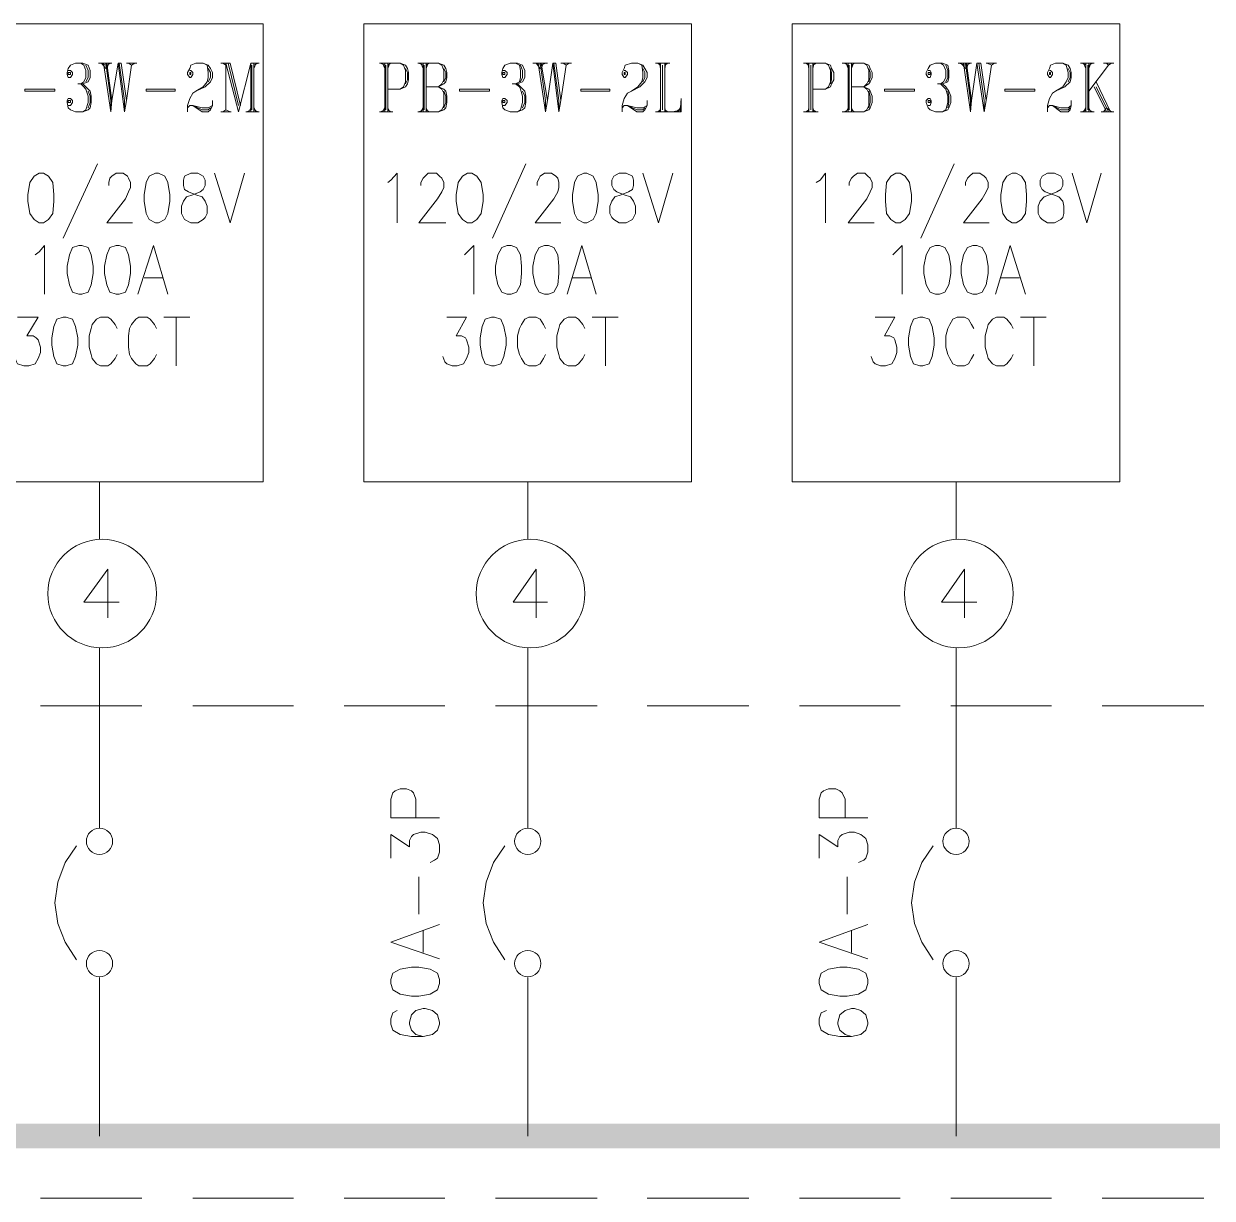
# Model space of a CAD drawing. Header units: inches. Extents: x 0.9 to 46, y 0.8 to 32.4.
# Drawn here: x 7.513 to 9.423, y 17.98 to 19.868 of the extents above; entities that cross this region are included whole.
import ezdxf

# ---------------------------------------------------------------- set-up
doc = ezdxf.new("R2010")
doc.units = ezdxf.units.IN
doc.header["$MEASUREMENT"] = 0
doc.layers.add('PDF_Geometry', color=7, linetype='Continuous')
doc.layers.add('PDF_Solid Fills', color=7, linetype='Continuous')

msp = doc.modelspace()

# ---------------------------------------------------------------- linework, layer by layer
at = {"layer": 'PDF_Geometry', "lineweight": 9}
for points in [[(7.3715, 19.868), (7.3715, 19.1313), (7.8982, 19.1313), (7.8982, 19.868)], [(8.0599, 19.868), (8.0599, 19.1313), (8.5865, 19.1313), (8.5865, 19.868)], [(8.7482, 19.868), (8.7482, 19.1313), (9.2748, 19.1313), (9.2748, 19.868)], [(7.5848, 19.7863), (7.5882, 19.7863), (7.5882, 19.7897), (7.5848, 19.7897)], [(7.7799, 19.7863), (7.7815, 19.7863), (7.7815, 19.7897), (7.7799, 19.7897)], [(8.2832, 19.7863), (8.2865, 19.7863), (8.2865, 19.7897), (8.2832, 19.7897)], [(8.4782, 19.7863), (8.4798, 19.7863), (8.4798, 19.7897), (8.4782, 19.7897)], [(8.9665, 19.7863), (8.9698, 19.7863), (8.9698, 19.7897), (8.9665, 19.7897)], [(9.1615, 19.7863), (9.1632, 19.7863), (9.1632, 19.7897), (9.1615, 19.7897)], [(7.5632, 19.7596), (7.5149, 19.7596), (7.5149, 19.763), (7.5632, 19.763)], [(7.7565, 19.7596), (7.7099, 19.7596), (7.7099, 19.763), (7.7565, 19.763)], [(8.2615, 19.7596), (8.2132, 19.7596), (8.2132, 19.763), (8.2615, 19.763)], [(8.4549, 19.7596), (8.4082, 19.7596), (8.4082, 19.763), (8.4549, 19.763)], [(8.9448, 19.7596), (8.8965, 19.7596), (8.8965, 19.763), (8.9448, 19.763)], [(9.1382, 19.7596), (9.0898, 19.7596), (9.0898, 19.763), (9.1382, 19.763)], [(7.5848, 19.7413), (7.5882, 19.7413), (7.5882, 19.7446), (7.5848, 19.7446)], [(8.2832, 19.7413), (8.2865, 19.7413), (8.2865, 19.7446), (8.2832, 19.7446)], [(8.9665, 19.7413), (8.9698, 19.7413), (8.9698, 19.7446), (8.9665, 19.7446)], [(7.5382, 19.628), (7.5299, 19.623), (7.5232, 19.613), (7.5199, 19.593), (7.5199, 19.583), (7.5232, 19.563), (7.5299, 19.553), (7.5382, 19.548), (7.5449, 19.548), (7.5532, 19.553), (7.5599, 19.563), (7.5615, 19.583), (7.5615, 19.593), (7.5599, 19.613), (7.5532, 19.623), (7.5449, 19.628)], [(7.7248, 19.628), (7.7149, 19.623), (7.7099, 19.613), (7.7065, 19.593), (7.7065, 19.583), (7.7099, 19.563), (7.7149, 19.553), (7.7248, 19.548), (7.7299, 19.548), (7.7399, 19.553), (7.7449, 19.563), (7.7482, 19.583), (7.7482, 19.593), (7.7449, 19.613), (7.7399, 19.623), (7.7299, 19.628)], [(7.7815, 19.628), (7.7715, 19.623), (7.7699, 19.6163), (7.7699, 19.608), (7.7715, 19.6013), (7.7782, 19.598), (7.7899, 19.593), (7.7999, 19.5897), (7.8049, 19.583), (7.8082, 19.5747), (7.8082, 19.563), (7.8049, 19.5563), (7.8015, 19.553), (7.7932, 19.548), (7.7815, 19.548), (7.7715, 19.553), (7.7699, 19.5563), (7.7665, 19.563), (7.7665, 19.5747), (7.7699, 19.583), (7.7748, 19.5897), (7.7849, 19.593), (7.7965, 19.598), (7.8015, 19.6013), (7.8049, 19.608), (7.8049, 19.6163), (7.8015, 19.623), (7.7932, 19.628)], [(8.2265, 19.628), (8.2182, 19.623), (8.2115, 19.613), (8.2082, 19.593), (8.2082, 19.583), (8.2115, 19.563), (8.2182, 19.553), (8.2265, 19.548), (8.2332, 19.548), (8.2415, 19.553), (8.2482, 19.563), (8.2515, 19.583), (8.2515, 19.593), (8.2482, 19.613), (8.2415, 19.623), (8.2332, 19.628)], [(8.4132, 19.628), (8.4032, 19.623), (8.3982, 19.613), (8.3948, 19.593), (8.3948, 19.583), (8.3982, 19.563), (8.4032, 19.553), (8.4132, 19.548), (8.4182, 19.548), (8.4282, 19.553), (8.4332, 19.563), (8.4365, 19.583), (8.4365, 19.593), (8.4332, 19.613), (8.4282, 19.623), (8.4182, 19.628)], [(8.4698, 19.628), (8.4615, 19.623), (8.4582, 19.6163), (8.4582, 19.608), (8.4615, 19.6013), (8.4665, 19.598), (8.4782, 19.593), (8.4882, 19.5897), (8.4932, 19.583), (8.4965, 19.5747), (8.4965, 19.563), (8.4932, 19.5563), (8.4915, 19.553), (8.4815, 19.548), (8.4698, 19.548), (8.4615, 19.553), (8.4582, 19.5563), (8.4549, 19.563), (8.4549, 19.5747), (8.4582, 19.583), (8.4632, 19.5897), (8.4732, 19.593), (8.4848, 19.598), (8.4915, 19.6013), (8.4932, 19.608), (8.4932, 19.6163), (8.4915, 19.623), (8.4815, 19.628)], [(8.9148, 19.628), (8.9065, 19.623), (8.8998, 19.613), (8.8982, 19.593), (8.8982, 19.583), (8.8998, 19.563), (8.9065, 19.553), (8.9148, 19.548), (8.9215, 19.548), (8.9298, 19.553), (8.9365, 19.563), (8.9399, 19.583), (8.9399, 19.593), (8.9365, 19.613), (8.9298, 19.623), (8.9215, 19.628)], [(9.1015, 19.628), (9.0932, 19.623), (9.0865, 19.613), (9.0832, 19.593), (9.0832, 19.583), (9.0865, 19.563), (9.0932, 19.553), (9.1015, 19.548), (9.1082, 19.548), (9.1165, 19.553), (9.1232, 19.563), (9.1248, 19.583), (9.1248, 19.593), (9.1232, 19.613), (9.1165, 19.623), (9.1082, 19.628)], [(9.1582, 19.628), (9.1498, 19.623), (9.1465, 19.6163), (9.1465, 19.608), (9.1498, 19.6013), (9.1548, 19.598), (9.1682, 19.593), (9.1765, 19.5897), (9.1832, 19.583), (9.1848, 19.5747), (9.1848, 19.563), (9.1832, 19.5563), (9.1798, 19.553), (9.1698, 19.548), (9.1582, 19.548), (9.1498, 19.553), (9.1465, 19.5563), (9.1432, 19.563), (9.1432, 19.5747), (9.1465, 19.583), (9.1532, 19.5897), (9.1615, 19.593), (9.1732, 19.598), (9.1798, 19.6013), (9.1832, 19.608), (9.1832, 19.6163), (9.1798, 19.623), (9.1698, 19.628)], [(7.6015, 19.5113), (7.5915, 19.508), (7.5865, 19.4963), (7.5832, 19.478), (7.5832, 19.4663), (7.5865, 19.448), (7.5915, 19.4363), (7.6015, 19.433), (7.6065, 19.433), (7.6165, 19.4363), (7.6215, 19.448), (7.6249, 19.4663), (7.6249, 19.478), (7.6215, 19.4963), (7.6165, 19.508), (7.6065, 19.5113)], [(7.6615, 19.5113), (7.6515, 19.508), (7.6465, 19.4963), (7.6432, 19.478), (7.6432, 19.4663), (7.6465, 19.448), (7.6515, 19.4363), (7.6615, 19.433), (7.6665, 19.433), (7.6765, 19.4363), (7.6815, 19.448), (7.6849, 19.4663), (7.6849, 19.478), (7.6815, 19.4963), (7.6765, 19.508), (7.6665, 19.5113)], [(8.2898, 19.5113), (8.2815, 19.508), (8.2749, 19.4963), (8.2715, 19.478), (8.2715, 19.4663), (8.2749, 19.448), (8.2815, 19.4363), (8.2898, 19.433), (8.2965, 19.433), (8.3049, 19.4363), (8.3115, 19.448), (8.3132, 19.4663), (8.3132, 19.478), (8.3115, 19.4963), (8.3049, 19.508), (8.2965, 19.5113)], [(8.3499, 19.5113), (8.3415, 19.508), (8.3349, 19.4963), (8.3315, 19.478), (8.3315, 19.4663), (8.3349, 19.448), (8.3415, 19.4363), (8.3499, 19.433), (8.3565, 19.433), (8.3648, 19.4363), (8.3715, 19.448), (8.3732, 19.4663), (8.3732, 19.478), (8.3715, 19.4963), (8.3648, 19.508), (8.3565, 19.5113)], [(8.9782, 19.5113), (8.9698, 19.508), (8.9632, 19.4963), (8.9598, 19.478), (8.9598, 19.4663), (8.9632, 19.448), (8.9698, 19.4363), (8.9782, 19.433), (8.9848, 19.433), (8.9932, 19.4363), (8.9998, 19.448), (9.0032, 19.4663), (9.0032, 19.478), (8.9998, 19.4963), (8.9932, 19.508), (8.9848, 19.5113)], [(9.0382, 19.5113), (9.0298, 19.508), (9.0232, 19.4963), (9.0198, 19.478), (9.0198, 19.4663), (9.0232, 19.448), (9.0298, 19.4363), (9.0382, 19.433), (9.0448, 19.433), (9.0532, 19.4363), (9.0598, 19.448), (9.0632, 19.4663), (9.0632, 19.478), (9.0598, 19.4963), (9.0532, 19.508), (9.0448, 19.5113)], [(7.5765, 19.3963), (7.5665, 19.393), (7.5615, 19.3813), (7.5582, 19.363), (7.5582, 19.3513), (7.5615, 19.333), (7.5665, 19.3213), (7.5765, 19.318), (7.5815, 19.318), (7.5915, 19.3213), (7.5965, 19.333), (7.5999, 19.3513), (7.5999, 19.363), (7.5965, 19.3813), (7.5915, 19.393), (7.5815, 19.3963)], [(8.2649, 19.3963), (8.2549, 19.393), (8.2499, 19.3813), (8.2465, 19.363), (8.2465, 19.3513), (8.2499, 19.333), (8.2549, 19.3213), (8.2649, 19.318), (8.2698, 19.318), (8.2798, 19.3213), (8.2849, 19.333), (8.2882, 19.3513), (8.2882, 19.363), (8.2849, 19.3813), (8.2798, 19.393), (8.2698, 19.3963)], [(8.9532, 19.3963), (8.9432, 19.393), (8.9382, 19.3813), (8.9348, 19.363), (8.9348, 19.3513), (8.9382, 19.333), (8.9432, 19.3213), (8.9532, 19.318), (8.9582, 19.318), (8.9682, 19.3213), (8.9732, 19.333), (8.9765, 19.3513), (8.9765, 19.363), (8.9732, 19.3813), (8.9682, 19.393), (8.9582, 19.3963)], [(8.1032, 18.3247), (8.1065, 18.3147), (8.1182, 18.308), (8.1365, 18.3047), (8.1482, 18.3047), (8.1665, 18.308), (8.1782, 18.3147), (8.1815, 18.3247), (8.1815, 18.3313), (8.1782, 18.3413), (8.1665, 18.348), (8.1482, 18.3513), (8.1365, 18.3513), (8.1182, 18.348), (8.1065, 18.3413), (8.1032, 18.3313)], [(8.7915, 18.3247), (8.7948, 18.3147), (8.8065, 18.308), (8.8248, 18.3047), (8.8365, 18.3047), (8.8549, 18.308), (8.8665, 18.3147), (8.8698, 18.3247), (8.8698, 18.3313), (8.8665, 18.3413), (8.8549, 18.348), (8.8365, 18.3513), (8.8248, 18.3513), (8.8065, 18.348), (8.7948, 18.3413), (8.7915, 18.3313)]]:
    msp.add_lwpolyline(points, close=True, dxfattribs=at)
for points in [[(7.5848, 19.793), (7.5882, 19.793), (7.5915, 19.7896), (7.5915, 19.7863), (7.5882, 19.7813), (7.5848, 19.7813), (7.5832, 19.7863), (7.5832, 19.7896), (7.5848, 19.7963), (7.5882, 19.8013), (7.5965, 19.8046), (7.6082, 19.8046), (7.6165, 19.8013), (7.6199, 19.793), (7.6199, 19.7813), (7.6165, 19.7746), (7.6082, 19.7713)], [(7.6049, 19.8046), (7.6099, 19.8013), (7.6132, 19.793), (7.6132, 19.7813), (7.6099, 19.7746), (7.6049, 19.7713), (7.6099, 19.7663), (7.6132, 19.763), (7.6165, 19.7513), (7.6165, 19.7413), (7.6132, 19.7296), (7.6082, 19.7263)], [(7.6132, 19.8013), (7.6165, 19.793), (7.6165, 19.7813), (7.6132, 19.7746)], [(7.6332, 19.8046), (7.6548, 19.8046)], [(7.6365, 19.8046), (7.6449, 19.8013)], [(7.6382, 19.8046), (7.6449, 19.7963)], [(7.6415, 19.8046), (7.6532, 19.7263), (7.6532, 19.7446), (7.6449, 19.8046)], [(7.6465, 19.8046), (7.6548, 19.7446), (7.6649, 19.8046), (7.6749, 19.7263), (7.6749, 19.7446), (7.6665, 19.8046)], [(7.6499, 19.8046), (7.6465, 19.7963)], [(7.6532, 19.8046), (7.6465, 19.8013)], [(7.6649, 19.8046), (7.6698, 19.8046), (7.6782, 19.7446), (7.6865, 19.8013)], [(7.6782, 19.8046), (7.6949, 19.8046)], [(7.6815, 19.8046), (7.6865, 19.8013), (7.6915, 19.8046)], [(7.7799, 19.793), (7.7815, 19.793), (7.7849, 19.7896), (7.7849, 19.7863), (7.7815, 19.7813), (7.7799, 19.7813), (7.7765, 19.7863), (7.7765, 19.7896), (7.7799, 19.7963), (7.7815, 19.8013), (7.7899, 19.8046), (7.8015, 19.8046), (7.8098, 19.8013), (7.8132, 19.7963), (7.8165, 19.7896), (7.8165, 19.7813), (7.8132, 19.7746), (7.8049, 19.7663), (7.7899, 19.7596), (7.7849, 19.7563), (7.7799, 19.748), (7.7765, 19.7363), (7.7765, 19.7263)], [(7.8015, 19.8046), (7.8082, 19.8013), (7.8098, 19.7896), (7.8098, 19.7813), (7.8082, 19.7746), (7.8015, 19.7663), (7.7899, 19.7596)], [(7.8098, 19.7963), (7.8132, 19.7896), (7.8132, 19.7813), (7.8098, 19.7746)], [(7.8299, 19.8046), (7.8448, 19.8046), (7.8615, 19.7363)], [(7.8332, 19.8046), (7.8382, 19.8013)], [(7.8382, 19.7296), (7.8382, 19.8046), (7.8582, 19.7263), (7.8782, 19.8046), (7.8782, 19.7263)], [(7.8415, 19.8046), (7.8582, 19.7363)], [(7.8782, 19.8046), (7.8915, 19.8046)], [(7.8798, 19.8013), (7.8798, 19.7296)], [(7.8832, 19.8046), (7.8832, 19.7263)], [(7.8865, 19.8046), (7.8832, 19.7963)], [(7.8899, 19.8046), (7.8832, 19.8013)], [(8.0848, 19.8046), (8.1182, 19.8046), (8.1265, 19.8013), (8.1299, 19.7963), (8.1315, 19.7896), (8.1315, 19.778), (8.1299, 19.7713), (8.1265, 19.7663), (8.1182, 19.763), (8.0982, 19.763)], [(8.0865, 19.8046), (8.0932, 19.8013)], [(8.0899, 19.8046), (8.0932, 19.7963)], [(8.0932, 19.8046), (8.0932, 19.7263)], [(8.0949, 19.8013), (8.0949, 19.7296)], [(8.0982, 19.8046), (8.0982, 19.7263)], [(8.1015, 19.8046), (8.0982, 19.7963)], [(8.1032, 19.8046), (8.0982, 19.8013)], [(8.1182, 19.8046), (8.1232, 19.8013), (8.1265, 19.793), (8.1265, 19.7746), (8.1232, 19.7663), (8.1182, 19.763)], [(8.1265, 19.7963), (8.1299, 19.7896), (8.1299, 19.778), (8.1265, 19.7713)], [(8.1465, 19.8046), (8.1799, 19.8046), (8.1882, 19.8013), (8.1915, 19.7963), (8.1932, 19.7896), (8.1932, 19.7813), (8.1915, 19.7746), (8.1882, 19.7713), (8.1799, 19.7663), (8.1882, 19.763), (8.1915, 19.7596), (8.1932, 19.7513), (8.1932, 19.7413), (8.1915, 19.733), (8.1882, 19.7296), (8.1799, 19.7263), (8.1465, 19.7263)], [(8.1482, 19.8046), (8.1548, 19.8013)], [(8.1515, 19.8046), (8.1548, 19.7963)], [(8.1548, 19.8046), (8.1548, 19.7263)], [(8.1565, 19.8013), (8.1565, 19.7296)], [(8.1599, 19.8046), (8.1599, 19.7263)], [(8.1799, 19.8046), (8.1848, 19.8013), (8.1882, 19.793), (8.1882, 19.778), (8.1848, 19.7713), (8.1799, 19.7663), (8.1599, 19.7663)], [(8.1632, 19.8046), (8.1599, 19.7963)], [(8.1649, 19.8046), (8.1599, 19.8013)], [(8.1882, 19.7963), (8.1915, 19.7896), (8.1915, 19.7813), (8.1882, 19.7746)], [(8.2832, 19.793), (8.2865, 19.793), (8.2898, 19.7896), (8.2898, 19.7863), (8.2865, 19.7813), (8.2832, 19.7813), (8.2815, 19.7863), (8.2815, 19.7896), (8.2832, 19.7963), (8.2865, 19.8013), (8.2948, 19.8046), (8.3065, 19.8046), (8.3149, 19.8013), (8.3182, 19.793), (8.3182, 19.7813), (8.3149, 19.7746), (8.3065, 19.7713)], [(8.3032, 19.8046), (8.3098, 19.8013), (8.3115, 19.793), (8.3115, 19.7813), (8.3098, 19.7746), (8.3032, 19.7713), (8.3098, 19.7663), (8.3115, 19.763), (8.3149, 19.7513), (8.3149, 19.7413), (8.3115, 19.7296), (8.3065, 19.7263)], [(8.3115, 19.8013), (8.3149, 19.793), (8.3149, 19.7813), (8.3115, 19.7746)], [(8.3315, 19.8046), (8.3549, 19.8046)], [(8.3349, 19.8046), (8.3432, 19.8013)], [(8.3365, 19.8046), (8.3432, 19.7963)], [(8.3399, 19.8046), (8.3515, 19.7263), (8.3515, 19.7446), (8.3432, 19.8046)], [(8.3448, 19.8046), (8.3549, 19.7446), (8.3632, 19.8046), (8.3732, 19.7263), (8.3732, 19.7446), (8.3648, 19.8046)], [(8.3482, 19.8046), (8.3448, 19.7963)], [(8.3515, 19.8046), (8.3448, 19.8013)], [(8.3632, 19.8046), (8.3682, 19.8046), (8.3765, 19.7446), (8.3849, 19.8013)], [(8.3765, 19.8046), (8.3932, 19.8046)], [(8.3798, 19.8046), (8.3849, 19.8013), (8.3899, 19.8046)], [(8.4782, 19.793), (8.4799, 19.793), (8.4832, 19.7896), (8.4832, 19.7863), (8.4799, 19.7813), (8.4782, 19.7813), (8.4749, 19.7863), (8.4749, 19.7896), (8.4782, 19.7963), (8.4799, 19.8013), (8.4899, 19.8046), (8.4998, 19.8046), (8.5082, 19.8013), (8.5115, 19.7963), (8.5148, 19.7896), (8.5148, 19.7813), (8.5115, 19.7746), (8.5032, 19.7663), (8.4899, 19.7596), (8.4832, 19.7563), (8.4782, 19.748), (8.4749, 19.7363), (8.4749, 19.7263)], [(8.4998, 19.8046), (8.5065, 19.8013), (8.5082, 19.7896), (8.5082, 19.7813), (8.5065, 19.7746), (8.4998, 19.7663), (8.4899, 19.7596)], [(8.5082, 19.7963), (8.5115, 19.7896), (8.5115, 19.7813), (8.5082, 19.7746)], [(8.5282, 19.8046), (8.5515, 19.8046)], [(8.5315, 19.8046), (8.5365, 19.8013)], [(8.5348, 19.8046), (8.5365, 19.7963)], [(8.5365, 19.8046), (8.5365, 19.7263)], [(8.5398, 19.8013), (8.5398, 19.7296)], [(8.5432, 19.8046), (8.5432, 19.7263)], [(8.5449, 19.8046), (8.5432, 19.7963)], [(8.5482, 19.8046), (8.5432, 19.8013)], [(8.7665, 19.8046), (8.8015, 19.8046), (8.8098, 19.8013), (8.8115, 19.7963), (8.8148, 19.7896), (8.8148, 19.778), (8.8115, 19.7713), (8.8098, 19.7663), (8.8015, 19.763), (8.7815, 19.763)], [(8.7699, 19.8046), (8.7748, 19.8013)], [(8.7732, 19.8046), (8.7748, 19.7963)], [(8.7748, 19.8046), (8.7748, 19.7263)], [(8.7782, 19.8013), (8.7782, 19.7296)], [(8.7815, 19.8046), (8.7815, 19.7263)], [(8.7832, 19.8046), (8.7815, 19.7963)], [(8.7865, 19.8046), (8.7815, 19.8013)], [(8.8015, 19.8046), (8.8065, 19.8013), (8.8098, 19.793), (8.8098, 19.7746), (8.8065, 19.7663), (8.8015, 19.763)], [(8.8098, 19.7963), (8.8115, 19.7896), (8.8115, 19.778), (8.8098, 19.7713)], [(8.8282, 19.8046), (8.8632, 19.8046), (8.8715, 19.8013), (8.8732, 19.7963), (8.8765, 19.7896), (8.8765, 19.7813), (8.8732, 19.7746), (8.8715, 19.7713), (8.8632, 19.7663), (8.8715, 19.763), (8.8732, 19.7596), (8.8765, 19.7513), (8.8765, 19.7413), (8.8732, 19.733), (8.8715, 19.7296), (8.8632, 19.7263), (8.8282, 19.7263)], [(8.8315, 19.8046), (8.8382, 19.8013)], [(8.8348, 19.8046), (8.8382, 19.7963)], [(8.8382, 19.8046), (8.8382, 19.7263)], [(8.8398, 19.8013), (8.8398, 19.7296)], [(8.8432, 19.8046), (8.8432, 19.7263)], [(8.8632, 19.8046), (8.8682, 19.8013), (8.8715, 19.793), (8.8715, 19.778), (8.8682, 19.7713), (8.8632, 19.7663), (8.8432, 19.7663)], [(8.8465, 19.8046), (8.8432, 19.7963)], [(8.8482, 19.8046), (8.8432, 19.8013)], [(8.8715, 19.7963), (8.8732, 19.7896), (8.8732, 19.7813), (8.8715, 19.7746)], [(8.9665, 19.793), (8.9698, 19.793), (8.9715, 19.7896), (8.9715, 19.7863), (8.9698, 19.7813), (8.9665, 19.7813), (8.9632, 19.7863), (8.9632, 19.7896), (8.9665, 19.7963), (8.9698, 19.8013), (8.9782, 19.8046), (8.9898, 19.8046), (8.9982, 19.8013), (8.9998, 19.793), (8.9998, 19.7813), (8.9982, 19.7746), (8.9898, 19.7713)], [(8.9865, 19.8046), (8.9915, 19.8013), (8.9949, 19.793), (8.9949, 19.7813), (8.9915, 19.7746), (8.9865, 19.7713), (8.9915, 19.7663), (8.9949, 19.763), (8.9982, 19.7513), (8.9982, 19.7413), (8.9949, 19.7296), (8.9898, 19.7263)], [(8.9949, 19.8013), (8.9982, 19.793), (8.9982, 19.7813), (8.9949, 19.7746)], [(9.0148, 19.8046), (9.0365, 19.8046)], [(9.0165, 19.8046), (9.0265, 19.8013)], [(9.0198, 19.8046), (9.0265, 19.7963)], [(9.0232, 19.8046), (9.0348, 19.7263), (9.0348, 19.7446), (9.0265, 19.8046)], [(9.0282, 19.8046), (9.0365, 19.7446), (9.0448, 19.8046), (9.0565, 19.7263), (9.0565, 19.7446), (9.0482, 19.8046)], [(9.0315, 19.8046), (9.0282, 19.7963)], [(9.0348, 19.8046), (9.0282, 19.8013)], [(9.0448, 19.8046), (9.0515, 19.8046), (9.0598, 19.7446), (9.0682, 19.8013)], [(9.0598, 19.8046), (9.0765, 19.8046)], [(9.0615, 19.8046), (9.0682, 19.8013), (9.0732, 19.8046)], [(9.1615, 19.793), (9.1632, 19.793), (9.1665, 19.7896), (9.1665, 19.7863), (9.1632, 19.7813), (9.1615, 19.7813), (9.1582, 19.7863), (9.1582, 19.7896), (9.1615, 19.7963), (9.1632, 19.8013), (9.1715, 19.8046), (9.1832, 19.8046), (9.1915, 19.8013), (9.1948, 19.7963), (9.1965, 19.7896), (9.1965, 19.7813), (9.1948, 19.7746), (9.1865, 19.7663), (9.1715, 19.7596), (9.1665, 19.7563), (9.1615, 19.748), (9.1582, 19.7363), (9.1582, 19.7263)], [(9.1832, 19.8046), (9.1882, 19.8013), (9.1915, 19.7896), (9.1915, 19.7813), (9.1882, 19.7746), (9.1832, 19.7663), (9.1715, 19.7596)], [(9.1915, 19.7963), (9.1948, 19.7896), (9.1948, 19.7813), (9.1915, 19.7746)], [(9.2115, 19.8046), (9.2332, 19.8046)], [(9.2148, 19.8046), (9.2198, 19.8013)], [(9.2165, 19.8046), (9.2198, 19.7963)], [(9.2198, 19.8046), (9.2198, 19.7263)], [(9.2232, 19.8013), (9.2232, 19.7296)], [(9.2248, 19.8046), (9.2248, 19.7263)], [(9.2282, 19.8046), (9.2248, 19.7963)], [(9.2315, 19.8046), (9.2248, 19.8013)], [(9.2565, 19.8013), (9.2248, 19.7596)], [(9.2482, 19.8046), (9.2648, 19.8046)], [(9.2532, 19.8046), (9.2565, 19.8013), (9.2615, 19.8046)], [(7.5999, 19.7713), (7.6082, 19.7713), (7.6132, 19.7663), (7.6199, 19.7596), (7.6215, 19.7513), (7.6215, 19.7413), (7.6199, 19.733), (7.6165, 19.7296), (7.6082, 19.7263), (7.5965, 19.7263), (7.5882, 19.7296), (7.5848, 19.733), (7.5832, 19.7413), (7.5832, 19.7446), (7.5848, 19.748), (7.5882, 19.748), (7.5915, 19.7446), (7.5915, 19.7413), (7.5882, 19.7363), (7.5848, 19.7363)], [(8.2982, 19.7713), (8.3065, 19.7713), (8.3115, 19.7663), (8.3182, 19.7596), (8.3199, 19.7513), (8.3199, 19.7413), (8.3182, 19.733), (8.3149, 19.7296), (8.3065, 19.7263), (8.2948, 19.7263), (8.2865, 19.7296), (8.2832, 19.733), (8.2815, 19.7413), (8.2815, 19.7446), (8.2832, 19.748), (8.2865, 19.748), (8.2898, 19.7446), (8.2898, 19.7413), (8.2865, 19.7363), (8.2832, 19.7363)], [(8.9815, 19.7713), (8.9898, 19.7713), (8.9949, 19.7663), (8.9998, 19.7596), (9.0032, 19.7513), (9.0032, 19.7413), (8.9998, 19.733), (8.9982, 19.7296), (8.9898, 19.7263), (8.9782, 19.7263), (8.9698, 19.7296), (8.9665, 19.733), (8.9632, 19.7413), (8.9632, 19.7446), (8.9665, 19.748), (8.9698, 19.748), (8.9715, 19.7446), (8.9715, 19.7413), (8.9698, 19.7363), (8.9665, 19.7363)], [(9.2365, 19.7746), (9.2598, 19.7263)], [(7.6165, 19.7596), (7.6199, 19.7513), (7.6199, 19.7413), (7.6165, 19.733)], [(8.1799, 19.7663), (8.1848, 19.763), (8.1882, 19.7563), (8.1882, 19.7363), (8.1848, 19.7296), (8.1799, 19.7263)], [(8.1882, 19.7596), (8.1915, 19.7513), (8.1915, 19.7413), (8.1882, 19.733)], [(8.3149, 19.7596), (8.3182, 19.7513), (8.3182, 19.7413), (8.3149, 19.733)], [(8.8632, 19.7663), (8.8682, 19.763), (8.8715, 19.7563), (8.8715, 19.7363), (8.8682, 19.7296), (8.8632, 19.7263)], [(8.8715, 19.7596), (8.8732, 19.7513), (8.8732, 19.7413), (8.8715, 19.733)], [(8.9982, 19.7596), (8.9998, 19.7513), (8.9998, 19.7413), (8.9982, 19.733)], [(9.2332, 19.7663), (9.2532, 19.7263)], [(9.2365, 19.7663), (9.2565, 19.7263)], [(7.6548, 19.7446), (7.6532, 19.7263)], [(7.6782, 19.7446), (7.6749, 19.7263)], [(7.7765, 19.733), (7.7799, 19.7363), (7.7849, 19.7363), (7.7999, 19.733), (7.8098, 19.733), (7.8165, 19.7363)], [(7.8165, 19.7446), (7.8165, 19.7363), (7.8132, 19.7296), (7.8098, 19.7263), (7.7999, 19.7263), (7.7849, 19.7363), (7.7999, 19.7296), (7.8098, 19.7296), (7.8132, 19.733)], [(7.8782, 19.733), (7.8749, 19.7263)], [(7.8832, 19.733), (7.8865, 19.7263)], [(8.0932, 19.733), (8.0899, 19.7263)], [(8.0982, 19.733), (8.1015, 19.7263)], [(8.1548, 19.733), (8.1515, 19.7263)], [(8.1599, 19.733), (8.1632, 19.7263)], [(8.3549, 19.7446), (8.3515, 19.7263)], [(8.3765, 19.7446), (8.3732, 19.7263)], [(8.4749, 19.733), (8.4782, 19.7363), (8.4832, 19.7363), (8.4982, 19.733), (8.5082, 19.733), (8.5148, 19.7363)], [(8.5148, 19.7446), (8.5148, 19.7363), (8.5115, 19.7296), (8.5082, 19.7263), (8.4982, 19.7263), (8.4832, 19.7363), (8.4982, 19.7296), (8.5082, 19.7296), (8.5115, 19.733)], [(8.5282, 19.7263), (8.5698, 19.7263), (8.5698, 19.748), (8.5682, 19.7263)], [(8.5365, 19.733), (8.5348, 19.7263)], [(8.5432, 19.733), (8.5449, 19.7263)], [(8.5615, 19.7263), (8.5698, 19.733)], [(8.5649, 19.7263), (8.5698, 19.7363)], [(8.7748, 19.733), (8.7732, 19.7263)], [(8.7815, 19.733), (8.7832, 19.7263)], [(8.8382, 19.733), (8.8348, 19.7263)], [(8.8432, 19.733), (8.8465, 19.7263)], [(9.0365, 19.7446), (9.0348, 19.7263)], [(9.0598, 19.7446), (9.0565, 19.7263)], [(9.1582, 19.733), (9.1615, 19.7363), (9.1665, 19.7363), (9.1798, 19.733), (9.1915, 19.733), (9.1965, 19.7363)], [(9.1965, 19.7446), (9.1965, 19.7363), (9.1948, 19.7296), (9.1915, 19.7263), (9.1798, 19.7263), (9.1665, 19.7363), (9.1798, 19.7296), (9.1915, 19.7296), (9.1948, 19.733)], [(9.2198, 19.733), (9.2165, 19.7263)], [(9.2248, 19.733), (9.2282, 19.7263)], [(9.2482, 19.7263), (9.2532, 19.733), (9.2615, 19.7263)], [(7.8299, 19.7263), (7.8465, 19.7263)], [(7.8332, 19.7263), (7.8382, 19.7296), (7.8448, 19.7263)], [(7.8699, 19.7263), (7.8915, 19.7263)], [(7.8782, 19.7296), (7.8715, 19.7263)], [(7.8832, 19.7296), (7.8899, 19.7263)], [(8.0848, 19.7263), (8.1065, 19.7263)], [(8.0932, 19.7296), (8.0865, 19.7263)], [(8.0982, 19.7296), (8.1032, 19.7263)], [(8.1548, 19.7296), (8.1482, 19.7263)], [(8.1599, 19.7296), (8.1649, 19.7263)], [(8.5365, 19.7296), (8.5315, 19.7263)], [(8.5432, 19.7296), (8.5482, 19.7263)], [(8.5565, 19.7263), (8.5698, 19.7296)], [(8.7665, 19.7263), (8.7899, 19.7263)], [(8.7748, 19.7296), (8.7699, 19.7263)], [(8.7815, 19.7296), (8.7865, 19.7263)], [(8.8382, 19.7296), (8.8315, 19.7263)], [(8.8432, 19.7296), (8.8482, 19.7263)], [(9.2115, 19.7263), (9.2332, 19.7263)], [(9.2198, 19.7296), (9.2148, 19.7263)], [(9.2248, 19.7296), (9.2315, 19.7263)], [(9.2448, 19.7263), (9.2648, 19.7263)], [(7.6315, 19.643), (7.5765, 19.523)], [(8.3199, 19.643), (8.2665, 19.523)], [(9.0082, 19.643), (8.9548, 19.523)], [(7.6499, 19.608), (7.6499, 19.613), (7.6515, 19.6196), (7.6548, 19.623), (7.6615, 19.628), (7.6732, 19.628), (7.6799, 19.623), (7.6815, 19.6196), (7.6849, 19.613), (7.6849, 19.6047), (7.6815, 19.598), (7.6765, 19.5863), (7.6465, 19.548), (7.6882, 19.548)], [(7.8199, 19.628), (7.8448, 19.548), (7.8682, 19.628)], [(8.0982, 19.613), (8.1032, 19.6163), (8.1132, 19.628), (8.1132, 19.548)], [(8.1515, 19.608), (8.1515, 19.613), (8.1548, 19.6196), (8.1582, 19.623), (8.1632, 19.628), (8.1765, 19.628), (8.1815, 19.623), (8.1848, 19.6196), (8.1882, 19.613), (8.1882, 19.6047), (8.1848, 19.598), (8.1782, 19.5863), (8.1482, 19.548), (8.1915, 19.548)], [(8.3382, 19.608), (8.3382, 19.613), (8.3415, 19.6196), (8.3432, 19.623), (8.3499, 19.628), (8.3615, 19.628), (8.3682, 19.623), (8.3715, 19.6196), (8.3732, 19.613), (8.3732, 19.6047), (8.3715, 19.598), (8.3648, 19.5863), (8.3349, 19.548), (8.3765, 19.548)], [(8.5082, 19.628), (8.5332, 19.548), (8.5565, 19.628)], [(8.7865, 19.613), (8.7932, 19.6163), (8.8015, 19.628), (8.8015, 19.548)], [(8.8398, 19.608), (8.8398, 19.613), (8.8432, 19.6196), (8.8465, 19.623), (8.8532, 19.628), (8.8648, 19.628), (8.8698, 19.623), (8.8732, 19.6196), (8.8765, 19.613), (8.8765, 19.6047), (8.8732, 19.598), (8.8682, 19.5863), (8.8382, 19.548), (8.8798, 19.548)], [(9.0265, 19.608), (9.0265, 19.613), (9.0298, 19.6196), (9.0332, 19.623), (9.0382, 19.628), (9.0498, 19.628), (9.0565, 19.623), (9.0598, 19.6196), (9.0632, 19.613), (9.0632, 19.6047), (9.0598, 19.598), (9.0532, 19.5863), (9.0232, 19.548), (9.0648, 19.548)], [(9.1982, 19.628), (9.2215, 19.548), (9.2448, 19.628)], [(7.5315, 19.4963), (7.5382, 19.5013), (7.5465, 19.5113), (7.5465, 19.433)], [(7.6965, 19.433), (7.7215, 19.5113), (7.7449, 19.433)], [(8.2215, 19.4963), (8.2265, 19.5013), (8.2365, 19.5113), (8.2365, 19.433)], [(8.3865, 19.433), (8.4098, 19.5113), (8.4332, 19.433)], [(8.9098, 19.4963), (8.9148, 19.5013), (8.9248, 19.5113), (8.9248, 19.433)], [(9.0748, 19.433), (9.0982, 19.5113), (9.1232, 19.433)], [(7.7065, 19.4596), (7.7365, 19.4596)], [(8.3948, 19.4596), (8.4249, 19.4596)], [(9.0832, 19.4596), (9.1132, 19.4596)], [(7.5032, 19.3963), (7.5365, 19.3963), (7.5182, 19.3663), (7.5282, 19.3663), (7.5332, 19.363), (7.5365, 19.3596), (7.5399, 19.348), (7.5399, 19.3396), (7.5365, 19.3297), (7.5315, 19.3213), (7.5215, 19.318), (7.5132, 19.318), (7.5032, 19.3213), (7.5015, 19.3246), (7.4982, 19.333)], [(7.6632, 19.378), (7.6599, 19.3847), (7.6532, 19.393), (7.6482, 19.3963), (7.6365, 19.3963), (7.6299, 19.393), (7.6232, 19.3847), (7.6215, 19.378), (7.6182, 19.3663), (7.6182, 19.348), (7.6215, 19.3363), (7.6232, 19.3297), (7.6299, 19.3213), (7.6365, 19.318), (7.6482, 19.318), (7.6532, 19.3213), (7.6599, 19.3297), (7.6632, 19.3363)], [(7.7265, 19.378), (7.7232, 19.3847), (7.7165, 19.393), (7.7115, 19.3963), (7.6982, 19.3963), (7.6932, 19.393), (7.6865, 19.3847), (7.6832, 19.378), (7.6815, 19.3663), (7.6815, 19.348), (7.6832, 19.3363), (7.6865, 19.3297), (7.6932, 19.3213), (7.6982, 19.318), (7.7115, 19.318), (7.7165, 19.3213), (7.7232, 19.3297), (7.7265, 19.3363)], [(7.7382, 19.3963), (7.7799, 19.3963)], [(7.7582, 19.3963), (7.7582, 19.318)], [(8.1932, 19.3963), (8.2248, 19.3963), (8.2082, 19.3663), (8.2165, 19.3663), (8.2232, 19.363), (8.2248, 19.3596), (8.2282, 19.348), (8.2282, 19.3396), (8.2248, 19.3297), (8.2199, 19.3213), (8.2098, 19.318), (8.2015, 19.318), (8.1932, 19.3213), (8.1898, 19.3246), (8.1865, 19.333)], [(8.3515, 19.378), (8.3482, 19.3847), (8.3432, 19.393), (8.3365, 19.3963), (8.3248, 19.3963), (8.3182, 19.393), (8.3132, 19.3847), (8.3098, 19.378), (8.3065, 19.3663), (8.3065, 19.348), (8.3098, 19.3363), (8.3132, 19.3297), (8.3182, 19.3213), (8.3248, 19.318), (8.3365, 19.318), (8.3432, 19.3213), (8.3482, 19.3297), (8.3515, 19.3363)], [(8.4148, 19.378), (8.4115, 19.3847), (8.4049, 19.393), (8.3998, 19.3963), (8.3882, 19.3963), (8.3815, 19.393), (8.3749, 19.3847), (8.3732, 19.378), (8.3699, 19.3663), (8.3699, 19.348), (8.3732, 19.3363), (8.3749, 19.3297), (8.3815, 19.3213), (8.3882, 19.318), (8.3998, 19.318), (8.4049, 19.3213), (8.4115, 19.3297), (8.4148, 19.3363)], [(8.4265, 19.3963), (8.4682, 19.3963)], [(8.4482, 19.3963), (8.4482, 19.318)], [(8.8815, 19.3963), (8.9132, 19.3963), (8.8965, 19.3663), (8.9049, 19.3663), (8.9115, 19.363), (8.9132, 19.3596), (8.9165, 19.348), (8.9165, 19.3396), (8.9132, 19.3297), (8.9082, 19.3213), (8.8982, 19.318), (8.8899, 19.318), (8.8815, 19.3213), (8.8782, 19.3246), (8.8748, 19.333)], [(9.0398, 19.378), (9.0365, 19.3847), (9.0315, 19.393), (9.0248, 19.3963), (9.0132, 19.3963), (9.0065, 19.393), (9.0015, 19.3847), (8.9982, 19.378), (8.9949, 19.3663), (8.9949, 19.348), (8.9982, 19.3363), (9.0015, 19.3297), (9.0065, 19.3213), (9.0132, 19.318), (9.0248, 19.318), (9.0315, 19.3213), (9.0365, 19.3297), (9.0398, 19.3363)], [(9.1032, 19.378), (9.0998, 19.3847), (9.0932, 19.393), (9.0882, 19.3963), (9.0765, 19.3963), (9.0698, 19.393), (9.0632, 19.3847), (9.0615, 19.378), (9.0582, 19.3663), (9.0582, 19.348), (9.0615, 19.3363), (9.0632, 19.3297), (9.0698, 19.3213), (9.0765, 19.318), (9.0882, 19.318), (9.0932, 19.3213), (9.0998, 19.3297), (9.1032, 19.3363)], [(9.1148, 19.3963), (9.1565, 19.3963)], [(9.1365, 19.3963), (9.1365, 19.318)], [(7.6349, 19.0397), (7.6349, 19.1313)], [(8.3232, 19.0397), (8.3232, 19.1313)], [(9.0115, 19.0397), (9.0115, 19.1313)], [(7.6482, 18.913), (7.6482, 18.9913), (7.6099, 18.938), (7.6665, 18.938)], [(8.3365, 18.913), (8.3365, 18.9913), (8.2999, 18.938), (8.3549, 18.938)], [(9.0248, 18.913), (9.0248, 18.9913), (8.9882, 18.938), (9.0448, 18.938)], [(7.6349, 18.5747), (7.6349, 18.8647)], [(8.3232, 18.5747), (8.3232, 18.8647)], [(9.0115, 18.5747), (9.0115, 18.8647)], [(7.5399, 18.7713), (7.7032, 18.7713)], [(7.7849, 18.7713), (7.9465, 18.7713)], [(8.0282, 18.7713), (8.1898, 18.7713)], [(8.2715, 18.7713), (8.4348, 18.7713)], [(8.5148, 18.7713), (8.6782, 18.7713)], [(8.7598, 18.7713), (8.9215, 18.7713)], [(9.0032, 18.7713), (9.1648, 18.7713)], [(9.2465, 18.7713), (9.4098, 18.7713)], [(8.1815, 18.5913), (8.1032, 18.5913), (8.1032, 18.6213), (8.1065, 18.6313), (8.1099, 18.6347), (8.1182, 18.638), (8.1282, 18.638), (8.1365, 18.6347), (8.1398, 18.6313), (8.1432, 18.6213), (8.1432, 18.5913)], [(8.8698, 18.5913), (8.7915, 18.5913), (8.7915, 18.6213), (8.7948, 18.6313), (8.7982, 18.6347), (8.8065, 18.638), (8.8182, 18.638), (8.8248, 18.6347), (8.8282, 18.6313), (8.8332, 18.6213), (8.8332, 18.5913)], [(8.1032, 18.5263), (8.1032, 18.5647), (8.1332, 18.5447), (8.1332, 18.5547), (8.1365, 18.5613), (8.1398, 18.5647), (8.1515, 18.568), (8.1582, 18.568), (8.1699, 18.5647), (8.1782, 18.558), (8.1815, 18.548), (8.1815, 18.5363), (8.1782, 18.5263), (8.1732, 18.523), (8.1665, 18.5197)], [(8.7915, 18.5263), (8.7915, 18.5647), (8.8215, 18.5447), (8.8215, 18.5547), (8.8248, 18.5613), (8.8282, 18.5647), (8.8398, 18.568), (8.8482, 18.568), (8.8582, 18.5647), (8.8665, 18.558), (8.8698, 18.548), (8.8698, 18.5363), (8.8665, 18.5263), (8.8632, 18.523), (8.8549, 18.5197)], [(7.5982, 18.5463), (7.5799, 18.5197), (7.5682, 18.488), (7.5632, 18.4547), (7.5682, 18.4213), (7.5799, 18.3913), (7.5982, 18.363)], [(8.2865, 18.5463), (8.2682, 18.5197), (8.2565, 18.488), (8.2515, 18.4547), (8.2565, 18.4213), (8.2682, 18.3913), (8.2865, 18.363)], [(8.9749, 18.5463), (8.9565, 18.5197), (8.9448, 18.488), (8.9399, 18.4547), (8.9448, 18.4213), (8.9565, 18.3913), (8.9749, 18.363)], [(8.1482, 18.4363), (8.1482, 18.4963)], [(8.8365, 18.4363), (8.8365, 18.4963)], [(8.1815, 18.3647), (8.1032, 18.3913), (8.1815, 18.4197)], [(8.8698, 18.3647), (8.7915, 18.3913), (8.8698, 18.4197)], [(8.1548, 18.3747), (8.1548, 18.4097)], [(8.8432, 18.3747), (8.8432, 18.4097)], [(7.6349, 18.3347), (7.6349, 18.0797)], [(8.3232, 18.3347), (8.3232, 18.0797)], [(9.0115, 18.3347), (9.0115, 18.0797)], [(8.1132, 18.2813), (8.1065, 18.278), (8.1032, 18.268), (8.1032, 18.2597), (8.1065, 18.2497), (8.1182, 18.243), (8.1365, 18.2397), (8.1548, 18.2397), (8.1699, 18.243), (8.1782, 18.2497), (8.1815, 18.2597), (8.1815, 18.263), (8.1782, 18.2747), (8.1699, 18.2813), (8.1582, 18.2846), (8.1548, 18.2846), (8.1432, 18.2813), (8.1365, 18.2747), (8.1332, 18.263), (8.1332, 18.2597), (8.1365, 18.2497), (8.1432, 18.243), (8.1548, 18.2397)], [(8.8032, 18.2813), (8.7948, 18.278), (8.7915, 18.268), (8.7915, 18.2597), (8.7948, 18.2497), (8.8065, 18.243), (8.8248, 18.2397), (8.8432, 18.2397), (8.8582, 18.243), (8.8665, 18.2497), (8.8698, 18.2597), (8.8698, 18.263), (8.8665, 18.2747), (8.8582, 18.2813), (8.8482, 18.2846), (8.8432, 18.2846), (8.8332, 18.2813), (8.8248, 18.2747), (8.8215, 18.263), (8.8215, 18.2597), (8.8248, 18.2497), (8.8332, 18.243), (8.8432, 18.2397)], [(7.7032, 17.9797), (7.5399, 17.9797)], [(7.9465, 17.9797), (7.7849, 17.9797)], [(8.1898, 17.9797), (8.0282, 17.9797)], [(8.4348, 17.9797), (8.2715, 17.9797)], [(8.6782, 17.9797), (8.5148, 17.9797)], [(8.9215, 17.9797), (8.7598, 17.9797)], [(9.1648, 17.9797), (9.0032, 17.9797)], [(9.4098, 17.9797), (9.2465, 17.9797)]]:
    msp.add_lwpolyline(points, dxfattribs=at)
for centre, radius in [((7.6392, 18.9518), 0.0873), ((8.3275, 18.9518), 0.0873), ((9.0159, 18.9518), 0.0873), ((7.6349, 18.5535), 0.0211), ((8.3232, 18.5535), 0.0211), ((9.0115, 18.5535), 0.0211), ((7.6349, 18.3569), 0.0211), ((8.3232, 18.3569), 0.0211), ((9.0115, 18.3569), 0.0211)]:
    msp.add_circle(centre, radius, dxfattribs=at)
at = {"layer": 'PDF_Solid Fills', "color": 8, "lineweight": 9, "true_color": 0x808080, "transparency": 33554559}
for points in [[(16.2764, 18.0597), (16.2764, 18.0997), (1.8916, 18.0597)], [(16.2764, 18.0997), (1.8916, 18.0597), (1.8916, 18.0997)]]:
    msp.add_solid(points, dxfattribs=at)

doc.saveas('drawing.dxf')
